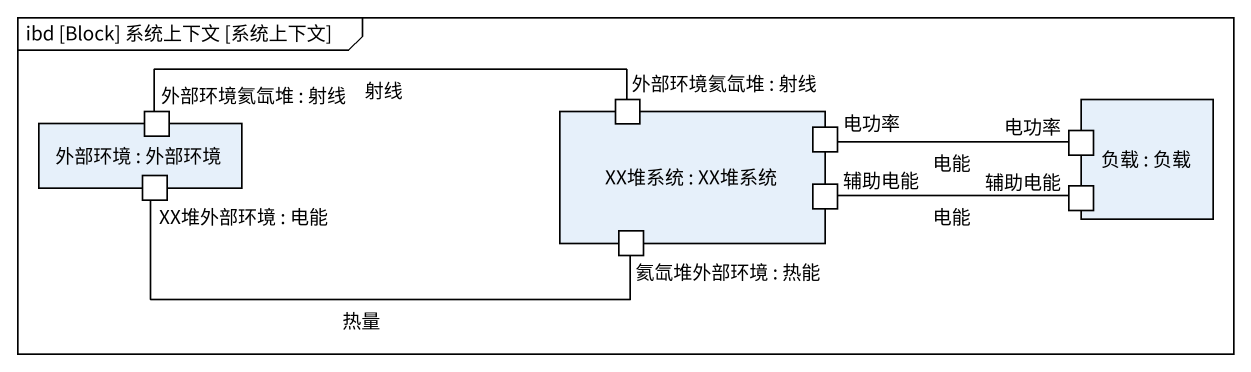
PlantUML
@startuml
mainframe ibd [Block] 系统上下文 [系统上下文]
rectangle "外部环境 : 外部环境" as 外部环境 {
  port "外部环境氦氙堆 : 射线" as 外部环境氦氙堆_射线
  port "XX堆外部环境 : 电能" as XX堆外部环境_电能
}
rectangle "XX堆系统 : XX堆系统" as XX堆系统 {
  port "外部环境氦氙堆 : 射线" as 外部环境氦氙堆_射线_2
  port 电功率
  port "氦氙堆外部环境 : 热能" as 氦氙堆外部环境_热能
  port 辅助电能
}
rectangle "负载 : 负载" as 负载 {
  port "电功率" as 电功率_2
  port "辅助电能" as 辅助电能_2
}
外部环境氦氙堆_射线 -right- 外部环境氦氙堆_射线_2 : 射线
电功率 -right- 电功率_2 : 电能
氦氙堆外部环境_热能 -left- XX堆外部环境_电能 : 热量
辅助电能_2 -left- 辅助电能 : 电能
@enduml
